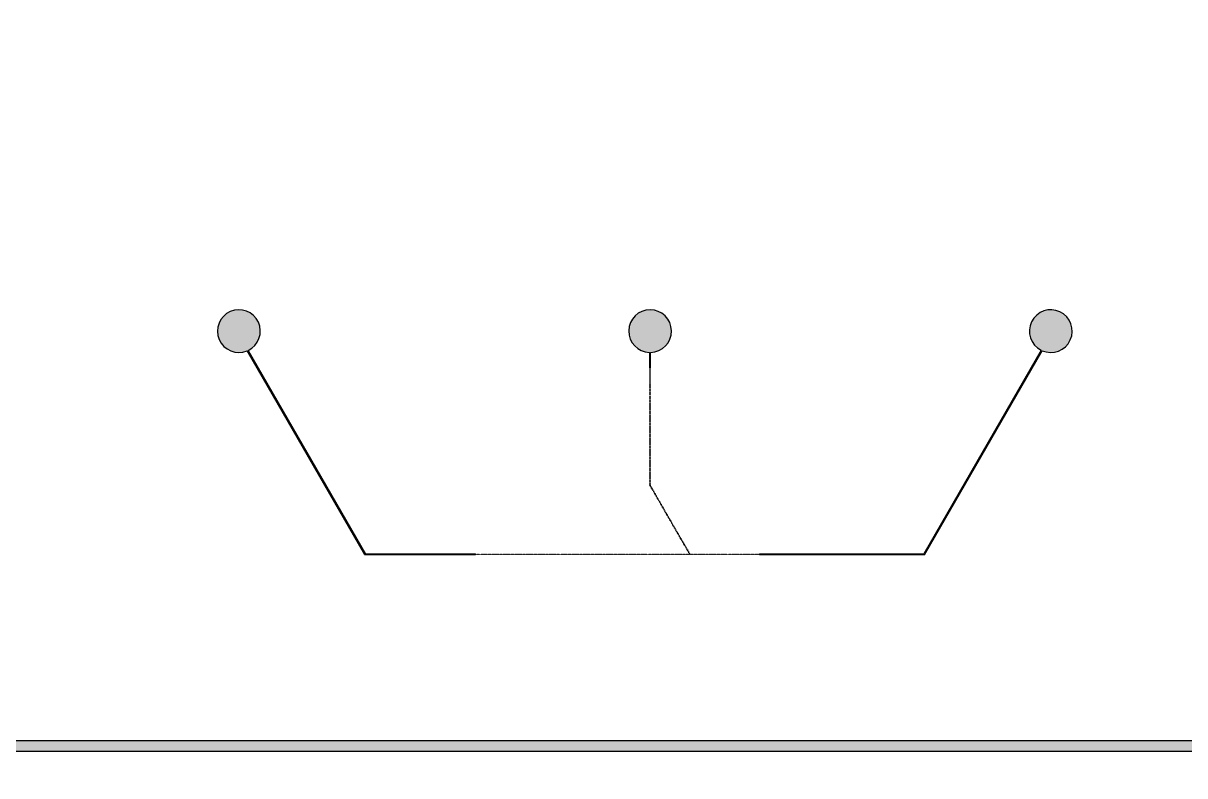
# Model space of a CAD drawing. Header units: inches. Extents: x 734146 to 834146, y 204695 to 304695.
# Drawn here: x 777867 to 788466, y 213044 to 219910 of the extents above; entities that cross this region are included whole.
import ezdxf

# ---------------------------------------------------------------- set-up
doc = ezdxf.new("R2010")
doc.units = ezdxf.units.IN
doc.header["$MEASUREMENT"] = 0

# ---------------------------------------------------------------- blocks, each defined once
blk = doc.blocks.new('*U49')
h = blk.add_hatch(color=256)
h.dxf.hatch_style = 1
h.paths.add_polyline_path([(-462, -899), (-462, -896), (-459, -896), (-459, -899)])
h.paths.add_polyline_path([(-472, -899), (-472, -896), (-469, -896), (-469, -899)])
h.paths.add_polyline_path([(-482, -899), (-482, -896), (-479, -896), (-479, -899)])
h.paths.add_polyline_path([(-492, -899), (-492, -896), (-489, -896), (-489, -899)])
h.paths.add_polyline_path([(-502, -899), (-502, -896), (-499, -896), (-499, -899)])
h.paths.add_polyline_path([(-1282, -899), (-1282, -896), (-1279, -896), (-1279, -899)])
h.paths.add_polyline_path([(-1272, -899), (-1272, -896), (-1269, -896), (-1269, -899)])
h.paths.add_polyline_path([(-1262, -899), (-1262, -896), (-1259, -896), (-1259, -899)])
h.paths.add_polyline_path([(-1252, -899), (-1252, -896), (-1249, -896), (-1249, -899)])
h.paths.add_polyline_path([(-1242, -899), (-1242, -896), (-1239, -896), (-1239, -899)])
h.paths.add_polyline_path([(-1232, -899), (-1232, -896), (-1229, -896), (-1229, -899)])
h.paths.add_polyline_path([(-1222, -899), (-1222, -896), (-1219, -896), (-1219, -899)])
h.paths.add_polyline_path([(-1212, -899), (-1212, -896), (-1209, -896), (-1209, -899)])
h.paths.add_polyline_path([(-1202, -899), (-1202, -896), (-1199, -896), (-1199, -899)])
h.paths.add_polyline_path([(-1192, -899), (-1192, -896), (-1189, -896), (-1189, -899)])
h.paths.add_polyline_path([(-1182, -899), (-1182, -896), (-1179, -896), (-1179, -899)])
h.paths.add_polyline_path([(-1172, -899), (-1172, -896), (-1169, -896), (-1169, -899)])
h.paths.add_polyline_path([(-1052, -899), (-1052, -896), (-1049, -896), (-1049, -899)])
h.paths.add_polyline_path([(-1042, -899), (-1042, -896), (-1039, -896), (-1039, -899)])
h.paths.add_polyline_path([(-1032, -899), (-1032, -896), (-1029, -896), (-1029, -899)])
h.paths.add_polyline_path([(-1022, -899), (-1022, -896), (-1019, -896), (-1019, -899)])
h.paths.add_polyline_path([(-1012, -899), (-1012, -896), (-1009, -896), (-1009, -899)])
h.paths.add_polyline_path([(-1002, -899), (-1002, -896), (-999, -896), (-999, -899)])
h.paths.add_polyline_path([(-992, -899), (-992, -896), (-989, -896), (-989, -899)])
h.paths.add_polyline_path([(-982, -899), (-982, -896), (-979, -896), (-979, -899)])
h.paths.add_polyline_path([(-972, -899), (-972, -896), (-969, -896), (-969, -899)])
h.paths.add_polyline_path([(-962, -899), (-962, -896), (-959, -896), (-959, -899)])
h.paths.add_polyline_path([(-952, -899), (-952, -896), (-949, -896), (-949, -899)])
h.paths.add_polyline_path([(-942, -899), (-942, -896), (-939, -896), (-939, -899)])
h.paths.add_polyline_path([(-932, -899), (-932, -896), (-929, -896), (-929, -899)])
h.paths.add_polyline_path([(-922, -899), (-922, -896), (-919, -896), (-919, -899)])
h.paths.add_polyline_path([(-912, -899), (-912, -896), (-909, -896), (-909, -899)])
h.paths.add_polyline_path([(-902, -899), (-902, -896), (-899, -896), (-899, -899)])
h.paths.add_polyline_path([(-892, -899), (-892, -896), (-889, -896), (-889, -899)])
h.paths.add_polyline_path([(-882, -899), (-882, -896), (-879, -896), (-879, -899)])
h.paths.add_polyline_path([(-872, -899), (-872, -896), (-869, -896), (-869, -899)])
h.paths.add_polyline_path([(-862, -899), (-862, -896), (-859, -896), (-859, -899)])
h.paths.add_polyline_path([(-852, -899), (-852, -896), (-849, -896), (-849, -899)])
h.paths.add_polyline_path([(-842, -899), (-842, -896), (-839, -896), (-839, -899)])
h.paths.add_polyline_path([(-832, -899), (-832, -896), (-829, -896), (-829, -899)])
h.paths.add_polyline_path([(-822, -899), (-822, -896), (-819, -896), (-819, -899)])
h.paths.add_polyline_path([(-812, -899), (-812, -896), (-809, -896), (-809, -899)])
h.paths.add_polyline_path([(-802, -899), (-802, -896), (-799, -896), (-799, -899)])
h.paths.add_polyline_path([(-792, -899), (-792, -896), (-789, -896), (-789, -899)])
h.paths.add_polyline_path([(-782, -899), (-782, -896), (-779, -896), (-779, -899)])
h.paths.add_polyline_path([(-772, -899), (-772, -896), (-769, -896), (-769, -899)])
h.paths.add_polyline_path([(-762, -899), (-762, -896), (-759, -896), (-759, -899)])
h.paths.add_polyline_path([(-752, -899), (-752, -896), (-749, -896), (-749, -899)])
h.paths.add_polyline_path([(-742, -899), (-742, -896), (-739, -896), (-739, -899)])
h.paths.add_polyline_path([(-732, -899), (-732, -896), (-729, -896), (-729, -899)])
h.paths.add_polyline_path([(-722, -899), (-722, -896), (-719, -896), (-719, -899)])
h.paths.add_polyline_path([(-712, -899), (-712, -896), (-709, -896), (-709, -899)])
h.paths.add_polyline_path([(-702, -899), (-702, -896), (-699, -896), (-699, -899)])
h.paths.add_polyline_path([(-692, -899), (-692, -896), (-689, -896), (-689, -899)])
h.paths.add_polyline_path([(-682, -899), (-682, -896), (-679, -896), (-679, -899)])
h.paths.add_polyline_path([(-672, -899), (-672, -896), (-669, -896), (-669, -899)])
h.paths.add_polyline_path([(-662, -899), (-662, -896), (-659, -896), (-659, -899)])
h.paths.add_polyline_path([(-652, -899), (-652, -896), (-649, -896), (-649, -899)])
h.paths.add_polyline_path([(-642, -899), (-642, -896), (-639, -896), (-639, -899)])
h.paths.add_polyline_path([(-632, -899), (-632, -896), (-629, -896), (-629, -899)])
h.paths.add_polyline_path([(-622, -899), (-622, -896), (-619, -896), (-619, -899)])
h.paths.add_polyline_path([(-1162, -899), (-1162, -896), (-1159, -896), (-1159, -899)])
h.paths.add_polyline_path([(-1152, -899), (-1152, -896), (-1149, -896), (-1149, -899)])
h.paths.add_polyline_path([(-1142, -899), (-1142, -896), (-1139, -896), (-1139, -899)])
h.paths.add_polyline_path([(-1132, -899), (-1132, -896), (-1129, -896), (-1129, -899)])
h.paths.add_polyline_path([(-1122, -899), (-1122, -896), (-1119, -896), (-1119, -899)])
h.paths.add_polyline_path([(-1112, -899), (-1112, -896), (-1109, -896), (-1109, -899)])
h.paths.add_polyline_path([(-1102, -899), (-1102, -896), (-1099, -896), (-1099, -899)])
h.paths.add_polyline_path([(-1092, -899), (-1092, -896), (-1089, -896), (-1089, -899)])
h.paths.add_polyline_path([(-1082, -899), (-1082, -896), (-1079, -896), (-1079, -899)])
h.paths.add_polyline_path([(-1072, -899), (-1072, -896), (-1069, -896), (-1069, -899)])
h.paths.add_polyline_path([(-1062, -899), (-1062, -896), (-1059, -896), (-1059, -899)])
h.paths.add_polyline_path([(298, 484), (301, 484), (301, 481), (298, 481)])
h.paths.add_polyline_path([(298, 474), (301, 474), (301, 471), (298, 471)])
h.paths.add_polyline_path([(298, 464), (301, 464), (301, 461), (298, 461)])
h.paths.add_polyline_path([(-552, -899), (-552, -896), (-549, -896), (-549, -899)])
h.paths.add_polyline_path([(-542, -899), (-542, -896), (-539, -896), (-539, -899)])
h.paths.add_polyline_path([(-532, -899), (-532, -896), (-529, -896), (-529, -899)])
h.paths.add_polyline_path([(-522, -899), (-522, -896), (-519, -896), (-519, -899)])
h.paths.add_polyline_path([(-512, -899), (-512, -896), (-509, -896), (-509, -899)])
h.paths.add_polyline_path([(307, -276), (304, -278), (303, -275), (305, -274)])
h.paths.add_polyline_path([(312, -285), (309, -287), (308, -284), (310, -282)])
h.paths.add_polyline_path([(317, -294), (314, -295), (313, -293), (315, -291)])
h.paths.add_polyline_path([(322, -302), (319, -304), (318, -301), (320, -300)])
h.paths.add_polyline_path([(327, -311), (324, -313), (323, -310), (325, -308)])
h.paths.add_polyline_path([(332, -320), (329, -321), (328, -319), (330, -317)])
h.paths.add_polyline_path([(337, -328), (334, -330), (333, -327), (335, -326)])
h.paths.add_polyline_path([(-612, -899), (-612, -896), (-609, -896), (-609, -899)])
h.paths.add_polyline_path([(-602, -899), (-602, -896), (-599, -896), (-599, -899)])
h.paths.add_polyline_path([(-592, -899), (-592, -896), (-589, -896), (-589, -899)])
h.paths.add_polyline_path([(-582, -899), (-582, -896), (-579, -896), (-579, -899)])
h.paths.add_polyline_path([(-572, -899), (-572, -896), (-569, -896), (-569, -899)])
h.paths.add_polyline_path([(-562, -899), (-562, -896), (-559, -896), (-559, -899)])
h.paths.add_polyline_path([(342, -337), (339, -339), (338, -336), (340, -334)])
h.paths.add_polyline_path([(347, -346), (344, -347), (343, -345), (345, -343)])
h.paths.add_polyline_path([(352, -354), (349, -356), (348, -353), (350, -352)])
h.paths.add_polyline_path([(357, -363), (354, -364), (353, -362), (355, -360)])
h.paths.add_polyline_path([(362, -372), (359, -373), (358, -371), (360, -369)])
h.paths.add_polyline_path([(367, -380), (364, -382), (363, -379), (365, -378)])
h.paths.add_polyline_path([(372, -389), (369, -390), (368, -388), (370, -386)])
h.paths.add_polyline_path([(377, -398), (374, -399), (373, -397), (375, -395)])
h.paths.add_polyline_path([(382, -406), (379, -408), (378, -405), (380, -404)])
h.paths.add_polyline_path([(387, -415), (384, -416), (383, -414), (385, -412)])
h.paths.add_polyline_path([(392, -424), (389, -425), (388, -423), (390, -421)])
h.paths.add_polyline_path([(397, -432), (394, -434), (393, -431), (395, -430)])
h.paths.add_polyline_path([(402, -441), (399, -442), (398, -440), (400, -438)])
h.paths.add_polyline_path([(407, -450), (404, -451), (403, -448), (405, -447)])
h.paths.add_polyline_path([(412, -458), (409, -460), (408, -457), (410, -456)])
h.paths.add_polyline_path([(417, -467), (414, -468), (413, -466), (415, -464)])
h.paths.add_polyline_path([(422, -476), (419, -477), (418, -474), (420, -473)])
h.paths.add_polyline_path([(427, -484), (424, -486), (423, -483), (425, -482)])
h.paths.add_polyline_path([(432, -493), (429, -494), (428, -492), (430, -490)])
h.paths.add_polyline_path([(437, -502), (434, -503), (433, -500), (435, -499)])
h.paths.add_polyline_path([(442, -510), (439, -512), (438, -509), (440, -508)])
h.paths.add_polyline_path([(447, -519), (444, -520), (443, -518), (445, -516)])
h.paths.add_polyline_path([(452, -528), (449, -529), (448, -526), (450, -525)])
h.paths.add_polyline_path([(457, -536), (454, -538), (453, -535), (455, -534)])
h.paths.add_polyline_path([(462, -545), (459, -546), (458, -544), (460, -542)])
h.paths.add_polyline_path([(467, -554), (464, -555), (463, -552), (465, -551)])
h.paths.add_polyline_path([(472, -562), (469, -564), (468, -561), (470, -560)])
h.paths.add_polyline_path([(477, -571), (474, -572), (473, -570), (475, -568)])
h.paths.add_polyline_path([(482, -579), (479, -581), (478, -578), (480, -577)])
h.paths.add_polyline_path([(487, -588), (484, -590), (483, -587), (485, -586)])
h.paths.add_polyline_path([(492, -597), (489, -598), (488, -596), (490, -594)])
h.paths.add_polyline_path([(497, -605), (494, -607), (493, -604), (495, -603)])
h.paths.add_polyline_path([(502, -614), (499, -616), (498, -613), (500, -612)])
h.paths.add_polyline_path([(507, -623), (504, -624), (503, -622), (505, -620)])
h.paths.add_polyline_path([(512, -631), (509, -633), (508, -630), (510, -629)])
h.paths.add_polyline_path([(517, -640), (514, -642), (513, -639), (515, -638)])
h.paths.add_polyline_path([(522, -649), (519, -650), (518, -648), (520, -646)])
h.paths.add_polyline_path([(527, -657), (524, -659), (523, -656), (525, -655)])
h.paths.add_polyline_path([(532, -666), (529, -668), (528, -665), (530, -663)])
h.paths.add_polyline_path([(537, -675), (534, -676), (533, -674), (535, -672)])
h.paths.add_polyline_path([(542, -683), (539, -685), (538, -682), (540, -681)])
h.paths.add_polyline_path([(547, -692), (544, -694), (543, -691), (545, -689)])
h.paths.add_polyline_path([(552, -701), (549, -702), (548, -700), (550, -698)])
h.paths.add_polyline_path([(557, -709), (554, -711), (553, -708), (555, -707)])
h.paths.add_polyline_path([(562, -718), (559, -720), (558, -717), (560, -715)])
h.paths.add_polyline_path([(567, -727), (564, -728), (563, -726), (565, -724)])
h.paths.add_polyline_path([(572, -735), (569, -737), (568, -734), (570, -733)])
h.paths.add_polyline_path([(577, -744), (574, -746), (573, -743), (575, -741)])
h.paths.add_polyline_path([(582, -753), (579, -754), (578, -752), (580, -750)])
h.paths.add_polyline_path([(587, -761), (584, -763), (583, -760), (585, -759)])
h.paths.add_polyline_path([(592, -770), (589, -772), (588, -769), (590, -767)])
h.paths.add_polyline_path([(597, -779), (594, -780), (593, -778), (595, -776)])
h.paths.add_polyline_path([(602, -787), (599, -789), (598, -786), (600, -785)])
h.paths.add_polyline_path([(607, -796), (604, -797), (603, -795), (605, -793)])
h.paths.add_polyline_path([(612, -805), (609, -806), (608, -804), (610, -802)])
h.paths.add_polyline_path([(617, -813), (614, -815), (613, -812), (615, -811)])
h.paths.add_polyline_path([(622, -822), (619, -823), (618, -821), (620, -819)])
h.paths.add_polyline_path([(627, -831), (624, -832), (623, -830), (625, -828)])
h.paths.add_polyline_path([(632, -839), (629, -841), (628, -838), (630, -837)])
h.paths.add_polyline_path([(637, -848), (634, -849), (633, -847), (635, -845)])
h.paths.add_polyline_path([(642, -857), (639, -858), (638, -856), (640, -854)])
h.paths.add_polyline_path([(647, -865), (644, -867), (643, -864), (645, -863)])
h.paths.add_polyline_path([(652, -874), (649, -875), (648, -873), (650, -871)])
h.paths.add_polyline_path([(657, -883), (654, -884), (653, -882), (655, -880)])
h.paths.add_polyline_path([(662, -891), (659, -893), (658, -890), (660, -889)])
h.paths.add_polyline_path([(298, -206), (301, -206), (301, -209), (298, -209)])
h.paths.add_polyline_path([(298, -216), (301, -216), (301, -219), (298, -219)])
h.paths.add_polyline_path([(298, -226), (301, -226), (301, -229), (298, -229)])
h.paths.add_polyline_path([(298, -236), (301, -236), (301, -239), (298, -239)])
h.paths.add_polyline_path([(298, -246), (301, -246), (301, -249), (298, -249)])
h.paths.add_polyline_path([(298, -256), (301, -256), (301, -259), (298, -259)])
h.paths.add_polyline_path([(298, -266), (301, -266), (301, -269), (298, -269)])
h.paths.add_polyline_path([(298, 454), (301, 454), (301, 451), (298, 451)])
h.paths.add_polyline_path([(298, 444), (301, 444), (301, 441), (298, 441)])
h.paths.add_polyline_path([(298, 434), (301, 434), (301, 431), (298, 431)])
h.paths.add_polyline_path([(298, 424), (301, 424), (301, 421), (298, 421)])
h.paths.add_polyline_path([(298, 414), (301, 414), (301, 411), (298, 411)])
h.paths.add_polyline_path([(298, 404), (301, 404), (301, 401), (298, 401)])
h.paths.add_polyline_path([(298, 394), (301, 394), (301, 391), (298, 391)])
h.paths.add_polyline_path([(298, 384), (301, 384), (301, 381), (298, 381)])
h.paths.add_polyline_path([(298, 374), (301, 374), (301, 371), (298, 371)])
h.paths.add_polyline_path([(298, 364), (301, 364), (301, 361), (298, 361)])
h.paths.add_polyline_path([(298, 354), (301, 354), (301, 351), (298, 351)])
h.paths.add_polyline_path([(298, 344), (301, 344), (301, 341), (298, 341)])
h.paths.add_polyline_path([(298, 334), (301, 334), (301, 331), (298, 331)])
h.paths.add_polyline_path([(298, 324), (301, 324), (301, 321), (298, 321)])
h.paths.add_polyline_path([(298, 314), (301, 314), (301, 311), (298, 311)])
h.paths.add_polyline_path([(298, 304), (301, 304), (301, 301), (298, 301)])
h.paths.add_polyline_path([(298, 294), (301, 294), (301, 291), (298, 291)])
h.paths.add_polyline_path([(298, 284), (301, 284), (301, 281), (298, 281)])
h.paths.add_polyline_path([(298, 274), (301, 274), (301, 271), (298, 271)])
h.paths.add_polyline_path([(298, 264), (301, 264), (301, 261), (298, 261)])
h.paths.add_polyline_path([(298, 254), (301, 254), (301, 251), (298, 251)])
h.paths.add_polyline_path([(298, 244), (301, 244), (301, 241), (298, 241)])
h.paths.add_polyline_path([(298, 234), (301, 234), (301, 231), (298, 231)])
h.paths.add_polyline_path([(298, 224), (301, 224), (301, 221), (298, 221)])
h.paths.add_polyline_path([(298, 214), (301, 214), (301, 211), (298, 211)])
h.paths.add_polyline_path([(298, 204), (301, 204), (301, 201), (298, 201)])
h.paths.add_polyline_path([(298, 194), (301, 194), (301, 191), (298, 191)])
h.paths.add_polyline_path([(298, 184), (301, 184), (301, 181), (298, 181)])
h.paths.add_polyline_path([(298, 174), (301, 174), (301, 171), (298, 171)])
h.paths.add_polyline_path([(298, 164), (301, 164), (301, 161), (298, 161)])
h.paths.add_polyline_path([(298, 154), (301, 154), (301, 151), (298, 151)])
h.paths.add_polyline_path([(298, 144), (301, 144), (301, 141), (298, 141)])
h.paths.add_polyline_path([(298, 134), (301, 134), (301, 131), (298, 131)])
h.paths.add_polyline_path([(298, 124), (301, 124), (301, 121), (298, 121)])
h.paths.add_polyline_path([(298, 114), (301, 114), (301, 111), (298, 111)])
h.paths.add_polyline_path([(298, 104), (301, 104), (301, 101), (298, 101)])
h.paths.add_polyline_path([(298, 94), (301, 94), (301, 91), (298, 91)])
h.paths.add_polyline_path([(298, 84), (301, 84), (301, 81), (298, 81)])
h.paths.add_polyline_path([(298, 74), (301, 74), (301, 71), (298, 71)])
h.paths.add_polyline_path([(298, 64), (301, 64), (301, 61), (298, 61)])
h.paths.add_polyline_path([(298, 54), (301, 54), (301, 51), (298, 51)])
h.paths.add_polyline_path([(298, 44), (301, 44), (301, 41), (298, 41)])
h.paths.add_polyline_path([(298, 34), (301, 34), (301, 31), (298, 31)])
h.paths.add_polyline_path([(298, 24), (301, 24), (301, 21), (298, 21)])
h.paths.add_polyline_path([(298, 14), (301, 14), (301, 11), (298, 11)])
h.paths.add_polyline_path([(298, 4), (301, 4), (301, 1), (298, 1)])
h.paths.add_polyline_path([(298, -6), (301, -6), (301, -9), (298, -9)])
h.paths.add_polyline_path([(298, -16), (301, -16), (301, -19), (298, -19)])
h.paths.add_polyline_path([(298, -26), (301, -26), (301, -29), (298, -29)])
h.paths.add_polyline_path([(298, -36), (301, -36), (301, -39), (298, -39)])
h.paths.add_polyline_path([(298, -46), (301, -46), (301, -49), (298, -49)])
h.paths.add_polyline_path([(298, -56), (301, -56), (301, -59), (298, -59)])
h.paths.add_polyline_path([(298, -66), (301, -66), (301, -69), (298, -69)])
h.paths.add_polyline_path([(298, -76), (301, -76), (301, -79), (298, -79)])
h.paths.add_polyline_path([(298, -86), (301, -86), (301, -89), (298, -89)])
h.paths.add_polyline_path([(298, -96), (301, -96), (301, -99), (298, -99)])
h.paths.add_polyline_path([(298, -106), (301, -106), (301, -109), (298, -109)])
h.paths.add_polyline_path([(298, -116), (301, -116), (301, -119), (298, -119)])
h.paths.add_polyline_path([(298, -126), (301, -126), (301, -129), (298, -129)])
h.paths.add_polyline_path([(298, -136), (301, -136), (301, -139), (298, -139)])
h.paths.add_polyline_path([(298, -146), (301, -146), (301, -149), (298, -149)])
h.paths.add_polyline_path([(298, -156), (301, -156), (301, -159), (298, -159)])
h.paths.add_polyline_path([(298, -166), (301, -166), (301, -169), (298, -169)])
h.paths.add_polyline_path([(298, -176), (301, -176), (301, -179), (298, -179)])
h.paths.add_polyline_path([(298, -186), (301, -186), (301, -189), (298, -189)])
h.paths.add_polyline_path([(298, -196), (301, -196), (301, -199), (298, -199)])
h.paths.add_polyline_path([(278, -899), (278, -896), (281, -896), (281, -899)])
h.paths.add_polyline_path([(288, -899), (288, -896), (291, -896), (291, -899)])
h.paths.add_polyline_path([(268, -899), (268, -896), (271, -896), (271, -899)])
h.paths.add_polyline_path([(258, -899), (258, -896), (261, -896), (261, -899)])
h.paths.add_polyline_path([(248, -899), (248, -896), (251, -896), (251, -899)])
h.paths.add_polyline_path([(238, -899), (238, -896), (241, -896), (241, -899)])
h.paths.add_polyline_path([(228, -899), (228, -896), (231, -896), (231, -899)])
h.paths.add_polyline_path([(218, -899), (218, -896), (221, -896), (221, -899)])
h.paths.add_polyline_path([(311, -896), (311, -899), (308, -899), (308, -896)])
h.paths.add_polyline_path([(321, -896), (321, -899), (318, -899), (318, -896)])
h.paths.add_polyline_path([(331, -896), (331, -899), (328, -899), (328, -896)])
h.paths.add_polyline_path([(341, -896), (341, -899), (338, -899), (338, -896)])
h.paths.add_polyline_path([(351, -896), (351, -899), (348, -899), (348, -896)])
h.paths.add_polyline_path([(361, -896), (361, -899), (358, -899), (358, -896)])
h.paths.add_polyline_path([(371, -896), (371, -899), (368, -899), (368, -896)])
h.paths.add_polyline_path([(381, -896), (381, -899), (378, -899), (378, -896)])
h.paths.add_polyline_path([(391, -896), (391, -899), (388, -899), (388, -896)])
h.paths.add_polyline_path([(401, -896), (401, -899), (398, -899), (398, -896)])
h.paths.add_polyline_path([(411, -896), (411, -899), (408, -899), (408, -896)])
h.paths.add_polyline_path([(421, -896), (421, -899), (418, -899), (418, -896)])
h.paths.add_polyline_path([(431, -896), (431, -899), (428, -899), (428, -896)])
h.paths.add_polyline_path([(441, -896), (441, -899), (438, -899), (438, -896)])
h.paths.add_polyline_path([(451, -896), (451, -899), (448, -899), (448, -896)])
h.paths.add_polyline_path([(461, -896), (461, -899), (458, -899), (458, -896)])
h.paths.add_polyline_path([(471, -896), (471, -899), (468, -899), (468, -896)])
h.paths.add_polyline_path([(481, -896), (481, -899), (478, -899), (478, -896)])
h.paths.add_polyline_path([(601, -896), (601, -899), (598, -899), (598, -896)])
h.paths.add_polyline_path([(611, -896), (611, -899), (608, -899), (608, -896)])
h.paths.add_polyline_path([(621, -896), (621, -899), (618, -899), (618, -896)])
h.paths.add_polyline_path([(631, -896), (631, -899), (628, -899), (628, -896)])
h.paths.add_polyline_path([(641, -896), (641, -899), (638, -899), (638, -896)])
h.paths.add_polyline_path([(651, -896), (651, -899), (648, -899), (648, -896)])
h.paths.add_polyline_path([(661, -896), (661, -899), (658, -899), (658, -896)])
h.paths.add_polyline_path([(671, -896), (671, -899), (668, -899), (668, -896)])
h.paths.add_polyline_path([(681, -896), (681, -899), (678, -899), (678, -896)])
h.paths.add_polyline_path([(691, -896), (691, -899), (688, -899), (688, -896)])
h.paths.add_polyline_path([(701, -896), (701, -899), (698, -899), (698, -896)])
h.paths.add_polyline_path([(711, -896), (711, -899), (708, -899), (708, -896)])
h.paths.add_polyline_path([(721, -896), (721, -899), (718, -899), (718, -896)])
h.paths.add_polyline_path([(731, -896), (731, -899), (728, -899), (728, -896)])
h.paths.add_polyline_path([(741, -896), (741, -899), (738, -899), (738, -896)])
h.paths.add_polyline_path([(751, -896), (751, -899), (748, -899), (748, -896)])
h.paths.add_polyline_path([(761, -896), (761, -899), (758, -899), (758, -896)])
h.paths.add_polyline_path([(771, -896), (771, -899), (768, -899), (768, -896)])
h.paths.add_polyline_path([(781, -896), (781, -899), (778, -899), (778, -896)])
h.paths.add_polyline_path([(791, -896), (791, -899), (788, -899), (788, -896)])
h.paths.add_polyline_path([(801, -896), (801, -899), (798, -899), (798, -896)])
h.paths.add_polyline_path([(811, -896), (811, -899), (808, -899), (808, -896)])
h.paths.add_polyline_path([(821, -896), (821, -899), (818, -899), (818, -896)])
h.paths.add_polyline_path([(831, -896), (831, -899), (828, -899), (828, -896)])
h.paths.add_polyline_path([(841, -896), (841, -899), (838, -899), (838, -896)])
h.paths.add_polyline_path([(851, -896), (851, -899), (848, -899), (848, -896)])
h.paths.add_polyline_path([(861, -896), (861, -899), (858, -899), (858, -896)])
h.paths.add_polyline_path([(871, -896), (871, -899), (868, -899), (868, -896)])
h.paths.add_polyline_path([(881, -896), (881, -899), (878, -899), (878, -896)])
h.paths.add_polyline_path([(891, -896), (891, -899), (888, -899), (888, -896)])
h.paths.add_polyline_path([(901, -896), (901, -899), (898, -899), (898, -896)])
h.paths.add_polyline_path([(911, -896), (911, -899), (908, -899), (908, -896)])
h.paths.add_polyline_path([(921, -896), (921, -899), (918, -899), (918, -896)])
h.paths.add_polyline_path([(931, -896), (931, -899), (928, -899), (928, -896)])
h.paths.add_polyline_path([(941, -896), (941, -899), (938, -899), (938, -896)])
h.paths.add_polyline_path([(951, -896), (951, -899), (948, -899), (948, -896)])
h.paths.add_polyline_path([(961, -896), (961, -899), (958, -899), (958, -896)])
h.paths.add_polyline_path([(971, -896), (971, -899), (968, -899), (968, -896)])
h.paths.add_polyline_path([(981, -896), (981, -899), (978, -899), (978, -896)])
h.paths.add_polyline_path([(991, -896), (991, -899), (988, -899), (988, -896)])
h.paths.add_polyline_path([(1001, -896), (1001, -899), (998, -899), (998, -896)])
h.paths.add_polyline_path([(1011, -896), (1011, -899), (1008, -899), (1008, -896)])
h.paths.add_polyline_path([(1021, -896), (1021, -899), (1018, -899), (1018, -896)])
h.paths.add_polyline_path([(1031, -896), (1031, -899), (1028, -899), (1028, -896)])
h.paths.add_polyline_path([(1041, -896), (1041, -899), (1038, -899), (1038, -896)])
h.paths.add_polyline_path([(1051, -896), (1051, -899), (1048, -899), (1048, -896)])
h.paths.add_polyline_path([(1061, -896), (1061, -899), (1058, -899), (1058, -896)])
h.paths.add_polyline_path([(1071, -896), (1071, -899), (1068, -899), (1068, -896)])
h.paths.add_polyline_path([(1081, -896), (1081, -899), (1078, -899), (1078, -896)])
h.paths.add_polyline_path([(1091, -896), (1091, -899), (1088, -899), (1088, -896)])
h.paths.add_polyline_path([(1101, -896), (1101, -899), (1098, -899), (1098, -896)])
h.paths.add_polyline_path([(1111, -896), (1111, -899), (1108, -899), (1108, -896)])
h.paths.add_polyline_path([(1121, -896), (1121, -899), (1118, -899), (1118, -896)])
h.paths.add_polyline_path([(1131, -896), (1131, -899), (1128, -899), (1128, -896)])
h.paths.add_polyline_path([(1291, -896), (1291, -899), (1288, -899), (1288, -896)])
h.paths.add_polyline_path([(1281, -896), (1281, -899), (1278, -899), (1278, -896)])
h.paths.add_polyline_path([(1271, -896), (1271, -899), (1268, -899), (1268, -896)])
h.paths.add_polyline_path([(1261, -896), (1261, -899), (1258, -899), (1258, -896)])
h.paths.add_polyline_path([(1251, -896), (1251, -899), (1248, -899), (1248, -896)])
h.paths.add_polyline_path([(1141, -896), (1141, -899), (1138, -899), (1138, -896)])
h.paths.add_polyline_path([(1151, -896), (1151, -899), (1148, -899), (1148, -896)])
h.paths.add_polyline_path([(1161, -896), (1161, -899), (1158, -899), (1158, -896)])
h.paths.add_polyline_path([(1171, -896), (1171, -899), (1168, -899), (1168, -896)])
h.paths.add_polyline_path([(1181, -896), (1181, -899), (1178, -899), (1178, -896)])
h.paths.add_polyline_path([(1191, -896), (1191, -899), (1188, -899), (1188, -896)])
h.paths.add_polyline_path([(1201, -896), (1201, -899), (1198, -899), (1198, -896)])
h.paths.add_polyline_path([(1211, -896), (1211, -899), (1208, -899), (1208, -896)])
h.paths.add_polyline_path([(1221, -896), (1221, -899), (1218, -899), (1218, -896)])
h.paths.add_polyline_path([(1231, -896), (1231, -899), (1228, -899), (1228, -896)])
h.paths.add_polyline_path([(1241, -896), (1241, -899), (1238, -899), (1238, -896)])
h.paths.add_polyline_path([(491, -896), (491, -899), (488, -899), (488, -896)])
h.paths.add_polyline_path([(501, -896), (501, -899), (498, -899), (498, -896)])
h.paths.add_polyline_path([(511, -896), (511, -899), (508, -899), (508, -896)])
h.paths.add_polyline_path([(521, -896), (521, -899), (518, -899), (518, -896)])
h.paths.add_polyline_path([(531, -896), (531, -899), (528, -899), (528, -896)])
h.paths.add_polyline_path([(541, -896), (541, -899), (538, -899), (538, -896)])
h.paths.add_polyline_path([(551, -896), (551, -899), (548, -899), (548, -896)])
h.paths.add_polyline_path([(561, -896), (561, -899), (558, -899), (558, -896)])
h.paths.add_polyline_path([(571, -896), (571, -899), (568, -899), (568, -896)])
h.paths.add_polyline_path([(581, -896), (581, -899), (578, -899), (578, -896)])
h.paths.add_polyline_path([(591, -896), (591, -899), (588, -899), (588, -896)])
h.paths.add_polyline_path([(-452, -899), (-452, -896), (-449, -896), (-449, -899)])
h.paths.add_polyline_path([(-442, -899), (-442, -896), (-439, -896), (-439, -899)])
h.paths.add_polyline_path([(-432, -899), (-432, -896), (-429, -896), (-429, -899)])
h.paths.add_polyline_path([(-422, -899), (-422, -896), (-419, -896), (-419, -899)])
h.paths.add_polyline_path([(-412, -899), (-412, -896), (-409, -896), (-409, -899)])
h.paths.add_polyline_path([(-402, -899), (-402, -896), (-399, -896), (-399, -899)])
h.paths.add_polyline_path([(298, 494), (301, 494), (301, 491), (298, 491)])
h.paths.add_polyline_path([(298, 504), (301, 504), (301, 501), (298, 501)])
h.paths.add_polyline_path([(298, 514), (301, 514), (301, 511), (298, 511)])
h.paths.add_polyline_path([(298, 524), (301, 524), (301, 521), (298, 521)])
h.paths.add_polyline_path([(298, 534), (301, 534), (301, 531), (298, 531)])
h.paths.add_polyline_path([(298, 544), (301, 544), (301, 541), (298, 541)])
h.paths.add_polyline_path([(298, 554), (301, 554), (301, 551), (298, 551)])
h.paths.add_polyline_path([(298, 564), (301, 564), (301, 561), (298, 561)])
h.paths.add_polyline_path([(298, 574), (301, 574), (301, 571), (298, 571)])
h.paths.add_polyline_path([(298, 584), (301, 584), (301, 581), (298, 581)])
h.paths.add_polyline_path([(298, 594), (301, 594), (301, 591), (298, 591)])
h.paths.add_polyline_path([(298, 604), (301, 604), (301, 601), (298, 601)])
h.paths.add_polyline_path([(298, 614), (301, 614), (301, 611), (298, 611)])
h.paths.add_polyline_path([(298, 624), (301, 624), (301, 621), (298, 621)])
h.paths.add_polyline_path([(298, 634), (301, 634), (301, 631), (298, 631)])
h.paths.add_polyline_path([(298, 644), (301, 644), (301, 641), (298, 641)])
h.paths.add_polyline_path([(298, 654), (301, 654), (301, 651), (298, 651)])
h.paths.add_polyline_path([(-392, -899), (-392, -896), (-389, -896), (-389, -899)])
h.paths.add_polyline_path([(-382, -899), (-382, -896), (-379, -896), (-379, -899)])
h.paths.add_polyline_path([(-372, -899), (-372, -896), (-369, -896), (-369, -899)])
h.paths.add_polyline_path([(-362, -899), (-362, -896), (-359, -896), (-359, -899)])
h.paths.add_polyline_path([(-352, -899), (-352, -896), (-349, -896), (-349, -899)])
h.paths.add_polyline_path([(-342, -899), (-342, -896), (-339, -896), (-339, -899)])
h.paths.add_polyline_path([(-332, -899), (-332, -896), (-329, -896), (-329, -899)])
h.paths.add_polyline_path([(-322, -899), (-322, -896), (-319, -896), (-319, -899)])
h.paths.add_polyline_path([(-312, -899), (-312, -896), (-309, -896), (-309, -899)])
h.paths.add_polyline_path([(-302, -899), (-302, -896), (-299, -896), (-299, -899)])
h.paths.add_polyline_path([(-292, -899), (-292, -896), (-289, -896), (-289, -899)])
h.paths.add_polyline_path([(-282, -899), (-282, -896), (-279, -896), (-279, -899)])
h.paths.add_polyline_path([(-272, -899), (-272, -896), (-269, -896), (-269, -899)])
h.paths.add_polyline_path([(-262, -899), (-262, -896), (-259, -896), (-259, -899)])
h.paths.add_polyline_path([(-252, -899), (-252, -896), (-249, -896), (-249, -899)])
h.paths.add_polyline_path([(-242, -899), (-242, -896), (-239, -896), (-239, -899)])
h.paths.add_polyline_path([(-232, -899), (-232, -896), (-229, -896), (-229, -899)])
h.paths.add_polyline_path([(-222, -899), (-222, -896), (-219, -896), (-219, -899)])
h.paths.add_polyline_path([(-212, -899), (-212, -896), (-209, -896), (-209, -899)])
h.paths.add_polyline_path([(-202, -899), (-202, -896), (-199, -896), (-199, -899)])
h.paths.add_polyline_path([(-192, -899), (-192, -896), (-189, -896), (-189, -899)])
h.paths.add_polyline_path([(-182, -899), (-182, -896), (-179, -896), (-179, -899)])
h.paths.add_polyline_path([(-172, -899), (-172, -896), (-169, -896), (-169, -899)])
h.paths.add_polyline_path([(-162, -899), (-162, -896), (-159, -896), (-159, -899)])
h.paths.add_polyline_path([(68, -899), (68, -896), (71, -896), (71, -899)])
h.paths.add_polyline_path([(58, -899), (58, -896), (61, -896), (61, -899)])
h.paths.add_polyline_path([(48, -899), (48, -896), (51, -896), (51, -899)])
h.paths.add_polyline_path([(38, -899), (38, -896), (41, -896), (41, -899)])
h.paths.add_polyline_path([(28, -899), (28, -896), (31, -896), (31, -899)])
h.paths.add_polyline_path([(18, -899), (18, -896), (21, -896), (21, -899)])
h.paths.add_polyline_path([(8, -899), (8, -896), (11, -896), (11, -899)])
h.paths.add_polyline_path([(-2, -899), (-2, -896), (1, -896), (1, -899)])
h.paths.add_polyline_path([(-12, -899), (-12, -896), (-9, -896), (-9, -899)])
h.paths.add_polyline_path([(-152, -899), (-152, -896), (-149, -896), (-149, -899)])
h.paths.add_polyline_path([(-142, -899), (-142, -896), (-139, -896), (-139, -899)])
h.paths.add_polyline_path([(-132, -899), (-132, -896), (-129, -896), (-129, -899)])
h.paths.add_polyline_path([(-122, -899), (-122, -896), (-119, -896), (-119, -899)])
h.paths.add_polyline_path([(-112, -899), (-112, -896), (-109, -896), (-109, -899)])
h.paths.add_polyline_path([(-102, -899), (-102, -896), (-99, -896), (-99, -899)])
h.paths.add_polyline_path([(-92, -899), (-92, -896), (-89, -896), (-89, -899)])
h.paths.add_polyline_path([(-82, -899), (-82, -896), (-79, -896), (-79, -899)])
h.paths.add_polyline_path([(-72, -899), (-72, -896), (-69, -896), (-69, -899)])
h.paths.add_polyline_path([(-62, -899), (-62, -896), (-59, -896), (-59, -899)])
h.paths.add_polyline_path([(-52, -899), (-52, -896), (-49, -896), (-49, -899)])
h.paths.add_polyline_path([(-42, -899), (-42, -896), (-39, -896), (-39, -899)])
h.paths.add_polyline_path([(158, -899), (158, -896), (161, -896), (161, -899)])
h.paths.add_polyline_path([(168, -899), (168, -896), (171, -896), (171, -899)])
h.paths.add_polyline_path([(178, -899), (178, -896), (181, -896), (181, -899)])
h.paths.add_polyline_path([(188, -899), (188, -896), (191, -896), (191, -899)])
h.paths.add_polyline_path([(198, -899), (198, -896), (201, -896), (201, -899)])
h.paths.add_polyline_path([(208, -899), (208, -896), (211, -896), (211, -899)])
h.paths.add_polyline_path([(-32, -899), (-32, -896), (-29, -896), (-29, -899)])
h.paths.add_polyline_path([(-22, -899), (-22, -896), (-19, -896), (-19, -899)])
h.paths.add_polyline_path([(78, -899), (78, -896), (81, -896), (81, -899)])
h.paths.add_polyline_path([(88, -899), (88, -896), (91, -896), (91, -899)])
h.paths.add_polyline_path([(98, -899), (98, -896), (101, -896), (101, -899)])
h.paths.add_polyline_path([(108, -899), (108, -896), (111, -896), (111, -899)])
h.paths.add_polyline_path([(118, -899), (118, -896), (121, -896), (121, -899)])
h.paths.add_polyline_path([(128, -899), (128, -896), (131, -896), (131, -899)])
h.paths.add_polyline_path([(138, -899), (138, -896), (141, -896), (141, -899)])
h.paths.add_polyline_path([(148, -899), (148, -896), (151, -896), (151, -899)])
h.paths.add_polyline_path([(301, -896), (301, -899), (298, -899), (298, -896)])
edge = h.paths.add_edge_path()
edge.add_line((-1292, -896), (-2298, -892))
edge.add_line((-2298, -892), (-3369, 963))
edge.add_arc((-3452, 1140), 195, 295.2109, 652.2483)
edge.add_line((-3378, 959), (-2304, -902))
edge.add_line((-2304, -902), (-1292, -899))
edge.add_line((-1292, -899), (-1289, -899))
edge.add_line((-1289, -899), (-1289, -896))
edge.add_line((-1289, -896), (-1292, -896))
edge = h.paths.add_edge_path()
edge.add_line((1297, -892), (2797, -892))
edge.add_line((2797, -892), (3870, 965))
edge.add_arc((3957, 1140), 195, -113.7421, 243.309, ccw=False)
edge.add_line((3879, 961), (2803, -902))
edge.add_line((2803, -902), (1297, -902))
edge.add_line((1297, -902), (1297, -892))
edge = h.paths.add_edge_path()
edge.add_arc((300, 1140), 195, 271.4693, 628.5307)
edge.add_line((295, 945), (298, 658))
edge.add_line((298, 658), (301, 658))
edge.add_line((301, 658), (305, 945))
for p, q in [((-2304, -902), (-3378, 959)), ((-3369, 963), (-2298, -892)), ((295, 945), (298, 658)), ((301, 658), (305, 945)), ((298, 658), (301, 658)), ((-2304, -902), (-1292, -899)), ((-1292, -896), (-2298, -892)), ((-1292, -896), (-1289, -896)), ((-1289, -899), (-1292, -899)), ((-1289, -896), (-1289, -899)), ((1297, -892), (2797, -892)), ((1297, -892), (1297, -902)), ((2803, -902), (1297, -902))]:
    blk.add_line(p, q)
for points in [[(3870, 965), (2797, -892)], [(2803, -902), (3879, 961)]]:
    blk.add_lwpolyline(points)
for points in [[(298, 654), (301, 654), (301, 651), (298, 651)], [(298, 644), (301, 644), (301, 641), (298, 641)], [(298, 634), (301, 634), (301, 631), (298, 631)], [(298, 624), (301, 624), (301, 621), (298, 621)], [(298, 614), (301, 614), (301, 611), (298, 611)], [(298, 604), (301, 604), (301, 601), (298, 601)], [(298, 594), (301, 594), (301, 591), (298, 591)], [(298, 584), (301, 584), (301, 581), (298, 581)], [(298, 574), (301, 574), (301, 571), (298, 571)], [(298, 564), (301, 564), (301, 561), (298, 561)], [(298, 554), (301, 554), (301, 551), (298, 551)], [(298, 544), (301, 544), (301, 541), (298, 541)], [(298, 534), (301, 534), (301, 531), (298, 531)], [(298, 524), (301, 524), (301, 521), (298, 521)], [(298, 514), (301, 514), (301, 511), (298, 511)], [(298, 504), (301, 504), (301, 501), (298, 501)], [(298, 494), (301, 494), (301, 491), (298, 491)], [(298, 484), (301, 484), (301, 481), (298, 481)], [(298, 474), (301, 474), (301, 471), (298, 471)], [(298, 464), (301, 464), (301, 461), (298, 461)], [(298, 454), (301, 454), (301, 451), (298, 451)], [(298, 444), (301, 444), (301, 441), (298, 441)], [(298, 434), (301, 434), (301, 431), (298, 431)], [(298, 424), (301, 424), (301, 421), (298, 421)], [(298, 414), (301, 414), (301, 411), (298, 411)], [(298, 404), (301, 404), (301, 401), (298, 401)], [(298, 394), (301, 394), (301, 391), (298, 391)], [(298, 384), (301, 384), (301, 381), (298, 381)], [(298, 374), (301, 374), (301, 371), (298, 371)], [(298, 364), (301, 364), (301, 361), (298, 361)], [(298, 354), (301, 354), (301, 351), (298, 351)], [(298, 344), (301, 344), (301, 341), (298, 341)], [(298, 334), (301, 334), (301, 331), (298, 331)], [(298, 324), (301, 324), (301, 321), (298, 321)], [(298, 314), (301, 314), (301, 311), (298, 311)], [(298, 304), (301, 304), (301, 301), (298, 301)], [(298, 294), (301, 294), (301, 291), (298, 291)], [(298, 284), (301, 284), (301, 281), (298, 281)], [(298, 274), (301, 274), (301, 271), (298, 271)], [(298, 264), (301, 264), (301, 261), (298, 261)], [(298, 254), (301, 254), (301, 251), (298, 251)], [(298, 244), (301, 244), (301, 241), (298, 241)], [(298, 234), (301, 234), (301, 231), (298, 231)], [(298, 224), (301, 224), (301, 221), (298, 221)], [(298, 214), (301, 214), (301, 211), (298, 211)], [(298, 204), (301, 204), (301, 201), (298, 201)], [(298, 194), (301, 194), (301, 191), (298, 191)], [(298, 184), (301, 184), (301, 181), (298, 181)], [(298, 174), (301, 174), (301, 171), (298, 171)], [(298, 164), (301, 164), (301, 161), (298, 161)], [(298, 154), (301, 154), (301, 151), (298, 151)], [(298, 144), (301, 144), (301, 141), (298, 141)], [(298, 134), (301, 134), (301, 131), (298, 131)], [(298, 124), (301, 124), (301, 121), (298, 121)], [(298, 114), (301, 114), (301, 111), (298, 111)], [(298, 104), (301, 104), (301, 101), (298, 101)], [(298, 94), (301, 94), (301, 91), (298, 91)], [(298, 84), (301, 84), (301, 81), (298, 81)], [(298, 74), (301, 74), (301, 71), (298, 71)], [(298, 64), (301, 64), (301, 61), (298, 61)], [(298, 54), (301, 54), (301, 51), (298, 51)], [(298, 44), (301, 44), (301, 41), (298, 41)], [(298, 34), (301, 34), (301, 31), (298, 31)], [(298, 24), (301, 24), (301, 21), (298, 21)], [(298, 14), (301, 14), (301, 11), (298, 11)], [(298, 4), (301, 4), (301, 1), (298, 1)], [(298, -6), (301, -6), (301, -9), (298, -9)], [(298, -16), (301, -16), (301, -19), (298, -19)], [(298, -26), (301, -26), (301, -29), (298, -29)], [(298, -36), (301, -36), (301, -39), (298, -39)], [(298, -46), (301, -46), (301, -49), (298, -49)], [(298, -56), (301, -56), (301, -59), (298, -59)], [(298, -66), (301, -66), (301, -69), (298, -69)], [(298, -76), (301, -76), (301, -79), (298, -79)], [(298, -86), (301, -86), (301, -89), (298, -89)], [(298, -96), (301, -96), (301, -99), (298, -99)], [(298, -106), (301, -106), (301, -109), (298, -109)], [(298, -116), (301, -116), (301, -119), (298, -119)], [(298, -126), (301, -126), (301, -129), (298, -129)], [(298, -136), (301, -136), (301, -139), (298, -139)], [(298, -146), (301, -146), (301, -149), (298, -149)], [(298, -156), (301, -156), (301, -159), (298, -159)], [(298, -166), (301, -166), (301, -169), (298, -169)], [(298, -176), (301, -176), (301, -179), (298, -179)], [(298, -186), (301, -186), (301, -189), (298, -189)], [(298, -196), (301, -196), (301, -199), (298, -199)], [(298, -206), (301, -206), (301, -209), (298, -209)], [(298, -216), (301, -216), (301, -219), (298, -219)], [(298, -226), (301, -226), (301, -229), (298, -229)], [(298, -236), (301, -236), (301, -239), (298, -239)], [(298, -246), (301, -246), (301, -249), (298, -249)], [(298, -256), (301, -256), (301, -259), (298, -259)], [(298, -266), (301, -266), (301, -269), (298, -269)], [(307, -276), (304, -278), (303, -275), (305, -274)], [(312, -285), (309, -287), (308, -284), (310, -282)], [(317, -294), (314, -295), (313, -293), (315, -291)], [(322, -302), (319, -304), (318, -301), (320, -300)], [(327, -311), (324, -313), (323, -310), (325, -308)], [(332, -320), (329, -321), (328, -319), (330, -317)], [(337, -328), (334, -330), (333, -327), (335, -326)], [(342, -337), (339, -339), (338, -336), (340, -334)], [(347, -346), (344, -347), (343, -345), (345, -343)], [(352, -354), (349, -356), (348, -353), (350, -352)], [(357, -363), (354, -364), (353, -362), (355, -360)], [(362, -372), (359, -373), (358, -371), (360, -369)], [(367, -380), (364, -382), (363, -379), (365, -378)], [(372, -389), (369, -390), (368, -388), (370, -386)], [(377, -398), (374, -399), (373, -397), (375, -395)], [(382, -406), (379, -408), (378, -405), (380, -404)], [(387, -415), (384, -416), (383, -414), (385, -412)], [(392, -424), (389, -425), (388, -423), (390, -421)], [(397, -432), (394, -434), (393, -431), (395, -430)], [(402, -441), (399, -442), (398, -440), (400, -438)], [(407, -450), (404, -451), (403, -448), (405, -447)], [(412, -458), (409, -460), (408, -457), (410, -456)], [(417, -467), (414, -468), (413, -466), (415, -464)], [(422, -476), (419, -477), (418, -474), (420, -473)], [(427, -484), (424, -486), (423, -483), (425, -482)], [(432, -493), (429, -494), (428, -492), (430, -490)], [(437, -502), (434, -503), (433, -500), (435, -499)], [(442, -510), (439, -512), (438, -509), (440, -508)], [(447, -519), (444, -520), (443, -518), (445, -516)], [(452, -528), (449, -529), (448, -526), (450, -525)], [(457, -536), (454, -538), (453, -535), (455, -534)], [(462, -545), (459, -546), (458, -544), (460, -542)], [(467, -554), (464, -555), (463, -552), (465, -551)], [(472, -562), (469, -564), (468, -561), (470, -560)], [(477, -571), (474, -572), (473, -570), (475, -568)], [(482, -579), (479, -581), (478, -578), (480, -577)], [(487, -588), (484, -590), (483, -587), (485, -586)], [(492, -597), (489, -598), (488, -596), (490, -594)], [(497, -605), (494, -607), (493, -604), (495, -603)], [(502, -614), (499, -616), (498, -613), (500, -612)], [(507, -623), (504, -624), (503, -622), (505, -620)], [(512, -631), (509, -633), (508, -630), (510, -629)], [(517, -640), (514, -642), (513, -639), (515, -638)], [(522, -649), (519, -650), (518, -648), (520, -646)], [(527, -657), (524, -659), (523, -656), (525, -655)], [(532, -666), (529, -668), (528, -665), (530, -663)], [(537, -675), (534, -676), (533, -674), (535, -672)], [(542, -683), (539, -685), (538, -682), (540, -681)], [(547, -692), (544, -694), (543, -691), (545, -689)], [(552, -701), (549, -702), (548, -700), (550, -698)], [(557, -709), (554, -711), (553, -708), (555, -707)], [(562, -718), (559, -720), (558, -717), (560, -715)], [(567, -727), (564, -728), (563, -726), (565, -724)], [(572, -735), (569, -737), (568, -734), (570, -733)], [(577, -744), (574, -746), (573, -743), (575, -741)], [(582, -753), (579, -754), (578, -752), (580, -750)], [(587, -761), (584, -763), (583, -760), (585, -759)], [(592, -770), (589, -772), (588, -769), (590, -767)], [(597, -779), (594, -780), (593, -778), (595, -776)], [(602, -787), (599, -789), (598, -786), (600, -785)], [(607, -796), (604, -797), (603, -795), (605, -793)], [(612, -805), (609, -806), (608, -804), (610, -802)], [(617, -813), (614, -815), (613, -812), (615, -811)], [(622, -822), (619, -823), (618, -821), (620, -819)], [(627, -831), (624, -832), (623, -830), (625, -828)], [(632, -839), (629, -841), (628, -838), (630, -837)], [(637, -848), (634, -849), (633, -847), (635, -845)], [(-1282, -899), (-1282, -896), (-1279, -896), (-1279, -899)], [(-1272, -899), (-1272, -896), (-1269, -896), (-1269, -899)], [(-1262, -899), (-1262, -896), (-1259, -896), (-1259, -899)], [(-1252, -899), (-1252, -896), (-1249, -896), (-1249, -899)], [(-1242, -899), (-1242, -896), (-1239, -896), (-1239, -899)], [(-1232, -899), (-1232, -896), (-1229, -896), (-1229, -899)], [(-1222, -899), (-1222, -896), (-1219, -896), (-1219, -899)], [(-1212, -899), (-1212, -896), (-1209, -896), (-1209, -899)], [(-1202, -899), (-1202, -896), (-1199, -896), (-1199, -899)], [(-1192, -899), (-1192, -896), (-1189, -896), (-1189, -899)], [(-1182, -899), (-1182, -896), (-1179, -896), (-1179, -899)], [(-1172, -899), (-1172, -896), (-1169, -896), (-1169, -899)], [(-1162, -899), (-1162, -896), (-1159, -896), (-1159, -899)], [(-1152, -899), (-1152, -896), (-1149, -896), (-1149, -899)], [(-1142, -899), (-1142, -896), (-1139, -896), (-1139, -899)], [(-1132, -899), (-1132, -896), (-1129, -896), (-1129, -899)], [(-1122, -899), (-1122, -896), (-1119, -896), (-1119, -899)], [(-1112, -899), (-1112, -896), (-1109, -896), (-1109, -899)], [(-1102, -899), (-1102, -896), (-1099, -896), (-1099, -899)], [(-1092, -899), (-1092, -896), (-1089, -896), (-1089, -899)], [(-1082, -899), (-1082, -896), (-1079, -896), (-1079, -899)], [(-1072, -899), (-1072, -896), (-1069, -896), (-1069, -899)], [(-1062, -899), (-1062, -896), (-1059, -896), (-1059, -899)], [(-1052, -899), (-1052, -896), (-1049, -896), (-1049, -899)], [(-1042, -899), (-1042, -896), (-1039, -896), (-1039, -899)], [(-1032, -899), (-1032, -896), (-1029, -896), (-1029, -899)], [(-1022, -899), (-1022, -896), (-1019, -896), (-1019, -899)], [(-1012, -899), (-1012, -896), (-1009, -896), (-1009, -899)], [(-1002, -899), (-1002, -896), (-999, -896), (-999, -899)], [(-992, -899), (-992, -896), (-989, -896), (-989, -899)], [(-982, -899), (-982, -896), (-979, -896), (-979, -899)], [(-972, -899), (-972, -896), (-969, -896), (-969, -899)], [(-962, -899), (-962, -896), (-959, -896), (-959, -899)], [(-952, -899), (-952, -896), (-949, -896), (-949, -899)], [(-942, -899), (-942, -896), (-939, -896), (-939, -899)], [(-932, -899), (-932, -896), (-929, -896), (-929, -899)], [(-922, -899), (-922, -896), (-919, -896), (-919, -899)], [(-912, -899), (-912, -896), (-909, -896), (-909, -899)], [(-902, -899), (-902, -896), (-899, -896), (-899, -899)], [(-892, -899), (-892, -896), (-889, -896), (-889, -899)], [(-882, -899), (-882, -896), (-879, -896), (-879, -899)], [(-872, -899), (-872, -896), (-869, -896), (-869, -899)], [(-862, -899), (-862, -896), (-859, -896), (-859, -899)], [(-852, -899), (-852, -896), (-849, -896), (-849, -899)], [(-842, -899), (-842, -896), (-839, -896), (-839, -899)], [(-832, -899), (-832, -896), (-829, -896), (-829, -899)], [(-822, -899), (-822, -896), (-819, -896), (-819, -899)], [(-812, -899), (-812, -896), (-809, -896), (-809, -899)], [(-802, -899), (-802, -896), (-799, -896), (-799, -899)], [(-792, -899), (-792, -896), (-789, -896), (-789, -899)], [(-782, -899), (-782, -896), (-779, -896), (-779, -899)], [(-772, -899), (-772, -896), (-769, -896), (-769, -899)], [(-762, -899), (-762, -896), (-759, -896), (-759, -899)], [(-752, -899), (-752, -896), (-749, -896), (-749, -899)], [(-742, -899), (-742, -896), (-739, -896), (-739, -899)], [(-732, -899), (-732, -896), (-729, -896), (-729, -899)], [(-722, -899), (-722, -896), (-719, -896), (-719, -899)], [(-712, -899), (-712, -896), (-709, -896), (-709, -899)], [(-702, -899), (-702, -896), (-699, -896), (-699, -899)], [(-692, -899), (-692, -896), (-689, -896), (-689, -899)], [(-682, -899), (-682, -896), (-679, -896), (-679, -899)], [(-672, -899), (-672, -896), (-669, -896), (-669, -899)], [(-662, -899), (-662, -896), (-659, -896), (-659, -899)], [(-652, -899), (-652, -896), (-649, -896), (-649, -899)], [(-642, -899), (-642, -896), (-639, -896), (-639, -899)], [(-632, -899), (-632, -896), (-629, -896), (-629, -899)], [(-622, -899), (-622, -896), (-619, -896), (-619, -899)], [(-612, -899), (-612, -896), (-609, -896), (-609, -899)], [(-602, -899), (-602, -896), (-599, -896), (-599, -899)], [(-592, -899), (-592, -896), (-589, -896), (-589, -899)], [(-582, -899), (-582, -896), (-579, -896), (-579, -899)], [(-572, -899), (-572, -896), (-569, -896), (-569, -899)], [(-562, -899), (-562, -896), (-559, -896), (-559, -899)], [(-552, -899), (-552, -896), (-549, -896), (-549, -899)], [(-542, -899), (-542, -896), (-539, -896), (-539, -899)], [(-532, -899), (-532, -896), (-529, -896), (-529, -899)], [(-522, -899), (-522, -896), (-519, -896), (-519, -899)], [(-512, -899), (-512, -896), (-509, -896), (-509, -899)], [(-502, -899), (-502, -896), (-499, -896), (-499, -899)], [(-492, -899), (-492, -896), (-489, -896), (-489, -899)], [(-482, -899), (-482, -896), (-479, -896), (-479, -899)], [(-472, -899), (-472, -896), (-469, -896), (-469, -899)], [(-462, -899), (-462, -896), (-459, -896), (-459, -899)], [(-452, -899), (-452, -896), (-449, -896), (-449, -899)], [(-442, -899), (-442, -896), (-439, -896), (-439, -899)], [(-432, -899), (-432, -896), (-429, -896), (-429, -899)], [(-422, -899), (-422, -896), (-419, -896), (-419, -899)], [(-412, -899), (-412, -896), (-409, -896), (-409, -899)], [(-402, -899), (-402, -896), (-399, -896), (-399, -899)], [(-392, -899), (-392, -896), (-389, -896), (-389, -899)], [(-382, -899), (-382, -896), (-379, -896), (-379, -899)], [(-372, -899), (-372, -896), (-369, -896), (-369, -899)], [(-362, -899), (-362, -896), (-359, -896), (-359, -899)], [(-352, -899), (-352, -896), (-349, -896), (-349, -899)], [(-342, -899), (-342, -896), (-339, -896), (-339, -899)], [(-332, -899), (-332, -896), (-329, -896), (-329, -899)], [(-322, -899), (-322, -896), (-319, -896), (-319, -899)], [(-312, -899), (-312, -896), (-309, -896), (-309, -899)], [(-302, -899), (-302, -896), (-299, -896), (-299, -899)], [(-292, -899), (-292, -896), (-289, -896), (-289, -899)], [(-282, -899), (-282, -896), (-279, -896), (-279, -899)], [(-272, -899), (-272, -896), (-269, -896), (-269, -899)], [(-262, -899), (-262, -896), (-259, -896), (-259, -899)], [(-252, -899), (-252, -896), (-249, -896), (-249, -899)], [(-242, -899), (-242, -896), (-239, -896), (-239, -899)], [(-232, -899), (-232, -896), (-229, -896), (-229, -899)], [(-222, -899), (-222, -896), (-219, -896), (-219, -899)], [(-212, -899), (-212, -896), (-209, -896), (-209, -899)], [(-202, -899), (-202, -896), (-199, -896), (-199, -899)], [(-192, -899), (-192, -896), (-189, -896), (-189, -899)], [(-182, -899), (-182, -896), (-179, -896), (-179, -899)], [(-172, -899), (-172, -896), (-169, -896), (-169, -899)], [(-162, -899), (-162, -896), (-159, -896), (-159, -899)], [(-152, -899), (-152, -896), (-149, -896), (-149, -899)], [(-142, -899), (-142, -896), (-139, -896), (-139, -899)], [(-132, -899), (-132, -896), (-129, -896), (-129, -899)], [(-122, -899), (-122, -896), (-119, -896), (-119, -899)], [(-112, -899), (-112, -896), (-109, -896), (-109, -899)], [(-102, -899), (-102, -896), (-99, -896), (-99, -899)], [(-92, -899), (-92, -896), (-89, -896), (-89, -899)], [(-82, -899), (-82, -896), (-79, -896), (-79, -899)], [(-72, -899), (-72, -896), (-69, -896), (-69, -899)], [(-62, -899), (-62, -896), (-59, -896), (-59, -899)], [(-52, -899), (-52, -896), (-49, -896), (-49, -899)], [(-42, -899), (-42, -896), (-39, -896), (-39, -899)], [(-32, -899), (-32, -896), (-29, -896), (-29, -899)], [(-22, -899), (-22, -896), (-19, -896), (-19, -899)], [(-12, -899), (-12, -896), (-9, -896), (-9, -899)], [(-2, -899), (-2, -896), (1, -896), (1, -899)], [(8, -899), (8, -896), (11, -896), (11, -899)], [(18, -899), (18, -896), (21, -896), (21, -899)], [(28, -899), (28, -896), (31, -896), (31, -899)], [(38, -899), (38, -896), (41, -896), (41, -899)], [(48, -899), (48, -896), (51, -896), (51, -899)], [(58, -899), (58, -896), (61, -896), (61, -899)], [(68, -899), (68, -896), (71, -896), (71, -899)], [(78, -899), (78, -896), (81, -896), (81, -899)], [(88, -899), (88, -896), (91, -896), (91, -899)], [(98, -899), (98, -896), (101, -896), (101, -899)], [(108, -899), (108, -896), (111, -896), (111, -899)], [(118, -899), (118, -896), (121, -896), (121, -899)], [(128, -899), (128, -896), (131, -896), (131, -899)], [(138, -899), (138, -896), (141, -896), (141, -899)], [(148, -899), (148, -896), (151, -896), (151, -899)], [(158, -899), (158, -896), (161, -896), (161, -899)], [(168, -899), (168, -896), (171, -896), (171, -899)], [(178, -899), (178, -896), (181, -896), (181, -899)], [(188, -899), (188, -896), (191, -896), (191, -899)], [(198, -899), (198, -896), (201, -896), (201, -899)], [(208, -899), (208, -896), (211, -896), (211, -899)], [(218, -899), (218, -896), (221, -896), (221, -899)], [(228, -899), (228, -896), (231, -896), (231, -899)], [(238, -899), (238, -896), (241, -896), (241, -899)], [(248, -899), (248, -896), (251, -896), (251, -899)], [(258, -899), (258, -896), (261, -896), (261, -899)], [(268, -899), (268, -896), (271, -896), (271, -899)], [(278, -899), (278, -896), (281, -896), (281, -899)], [(288, -899), (288, -896), (291, -896), (291, -899)], [(301, -896), (301, -899), (298, -899), (298, -896)], [(311, -896), (311, -899), (308, -899), (308, -896)], [(321, -896), (321, -899), (318, -899), (318, -896)], [(331, -896), (331, -899), (328, -899), (328, -896)], [(341, -896), (341, -899), (338, -899), (338, -896)], [(351, -896), (351, -899), (348, -899), (348, -896)], [(361, -896), (361, -899), (358, -899), (358, -896)], [(371, -896), (371, -899), (368, -899), (368, -896)], [(381, -896), (381, -899), (378, -899), (378, -896)], [(391, -896), (391, -899), (388, -899), (388, -896)], [(401, -896), (401, -899), (398, -899), (398, -896)], [(411, -896), (411, -899), (408, -899), (408, -896)], [(421, -896), (421, -899), (418, -899), (418, -896)], [(431, -896), (431, -899), (428, -899), (428, -896)], [(441, -896), (441, -899), (438, -899), (438, -896)], [(451, -896), (451, -899), (448, -899), (448, -896)], [(461, -896), (461, -899), (458, -899), (458, -896)], [(471, -896), (471, -899), (468, -899), (468, -896)], [(481, -896), (481, -899), (478, -899), (478, -896)], [(491, -896), (491, -899), (488, -899), (488, -896)], [(501, -896), (501, -899), (498, -899), (498, -896)], [(511, -896), (511, -899), (508, -899), (508, -896)], [(521, -896), (521, -899), (518, -899), (518, -896)], [(531, -896), (531, -899), (528, -899), (528, -896)], [(541, -896), (541, -899), (538, -899), (538, -896)], [(551, -896), (551, -899), (548, -899), (548, -896)], [(561, -896), (561, -899), (558, -899), (558, -896)], [(571, -896), (571, -899), (568, -899), (568, -896)], [(581, -896), (581, -899), (578, -899), (578, -896)], [(591, -896), (591, -899), (588, -899), (588, -896)], [(601, -896), (601, -899), (598, -899), (598, -896)], [(611, -896), (611, -899), (608, -899), (608, -896)], [(621, -896), (621, -899), (618, -899), (618, -896)], [(631, -896), (631, -899), (628, -899), (628, -896)], [(642, -857), (639, -858), (638, -856), (640, -854)], [(641, -896), (641, -899), (638, -899), (638, -896)], [(647, -865), (644, -867), (643, -864), (645, -863)], [(652, -874), (649, -875), (648, -873), (650, -871)], [(651, -896), (651, -899), (648, -899), (648, -896)], [(657, -883), (654, -884), (653, -882), (655, -880)], [(662, -891), (659, -893), (658, -890), (660, -889)], [(661, -896), (661, -899), (658, -899), (658, -896)], [(671, -896), (671, -899), (668, -899), (668, -896)], [(681, -896), (681, -899), (678, -899), (678, -896)], [(691, -896), (691, -899), (688, -899), (688, -896)], [(701, -896), (701, -899), (698, -899), (698, -896)], [(711, -896), (711, -899), (708, -899), (708, -896)], [(721, -896), (721, -899), (718, -899), (718, -896)], [(731, -896), (731, -899), (728, -899), (728, -896)], [(741, -896), (741, -899), (738, -899), (738, -896)], [(751, -896), (751, -899), (748, -899), (748, -896)], [(761, -896), (761, -899), (758, -899), (758, -896)], [(771, -896), (771, -899), (768, -899), (768, -896)], [(781, -896), (781, -899), (778, -899), (778, -896)], [(791, -896), (791, -899), (788, -899), (788, -896)], [(801, -896), (801, -899), (798, -899), (798, -896)], [(811, -896), (811, -899), (808, -899), (808, -896)], [(821, -896), (821, -899), (818, -899), (818, -896)], [(831, -896), (831, -899), (828, -899), (828, -896)], [(841, -896), (841, -899), (838, -899), (838, -896)], [(851, -896), (851, -899), (848, -899), (848, -896)], [(861, -896), (861, -899), (858, -899), (858, -896)], [(871, -896), (871, -899), (868, -899), (868, -896)], [(881, -896), (881, -899), (878, -899), (878, -896)], [(891, -896), (891, -899), (888, -899), (888, -896)], [(901, -896), (901, -899), (898, -899), (898, -896)], [(911, -896), (911, -899), (908, -899), (908, -896)], [(921, -896), (921, -899), (918, -899), (918, -896)], [(931, -896), (931, -899), (928, -899), (928, -896)], [(941, -896), (941, -899), (938, -899), (938, -896)], [(951, -896), (951, -899), (948, -899), (948, -896)], [(961, -896), (961, -899), (958, -899), (958, -896)], [(971, -896), (971, -899), (968, -899), (968, -896)], [(981, -896), (981, -899), (978, -899), (978, -896)], [(991, -896), (991, -899), (988, -899), (988, -896)], [(1001, -896), (1001, -899), (998, -899), (998, -896)], [(1011, -896), (1011, -899), (1008, -899), (1008, -896)], [(1021, -896), (1021, -899), (1018, -899), (1018, -896)], [(1031, -896), (1031, -899), (1028, -899), (1028, -896)], [(1041, -896), (1041, -899), (1038, -899), (1038, -896)], [(1051, -896), (1051, -899), (1048, -899), (1048, -896)], [(1061, -896), (1061, -899), (1058, -899), (1058, -896)], [(1071, -896), (1071, -899), (1068, -899), (1068, -896)], [(1081, -896), (1081, -899), (1078, -899), (1078, -896)], [(1091, -896), (1091, -899), (1088, -899), (1088, -896)], [(1101, -896), (1101, -899), (1098, -899), (1098, -896)], [(1111, -896), (1111, -899), (1108, -899), (1108, -896)], [(1121, -896), (1121, -899), (1118, -899), (1118, -896)], [(1131, -896), (1131, -899), (1128, -899), (1128, -896)], [(1141, -896), (1141, -899), (1138, -899), (1138, -896)], [(1151, -896), (1151, -899), (1148, -899), (1148, -896)], [(1161, -896), (1161, -899), (1158, -899), (1158, -896)], [(1171, -896), (1171, -899), (1168, -899), (1168, -896)], [(1181, -896), (1181, -899), (1178, -899), (1178, -896)], [(1191, -896), (1191, -899), (1188, -899), (1188, -896)], [(1201, -896), (1201, -899), (1198, -899), (1198, -896)], [(1211, -896), (1211, -899), (1208, -899), (1208, -896)], [(1221, -896), (1221, -899), (1218, -899), (1218, -896)], [(1231, -896), (1231, -899), (1228, -899), (1228, -896)], [(1241, -896), (1241, -899), (1238, -899), (1238, -896)], [(1251, -896), (1251, -899), (1248, -899), (1248, -896)], [(1261, -896), (1261, -899), (1258, -899), (1258, -896)], [(1271, -896), (1271, -899), (1268, -899), (1268, -896)], [(1281, -896), (1281, -899), (1278, -899), (1278, -896)], [(1291, -896), (1291, -899), (1288, -899), (1288, -896)]]:
    blk.add_lwpolyline(points, close=True)
for centre, start, end in [((-3452, 1140), 295.2109, 292.2483), ((300, 1140), 271.4693, 268.5307), ((3957, 1140), 246.2579, 243.309)]:
    blk.add_arc(centre, 195, start, end)
blk = doc.blocks.new('*U47')
at = {"color": 0, "linetype": 'ByBlock', "lineweight": -2, "transparency": 16777216}
blk.add_blockref('*U49', (24000, 0), dxfattribs=at)

msp = doc.modelspace()

# ---------------------------------------------------------------- hatches: boundary and pattern name
h = msp.add_hatch(color=256)
h.dxf.hatch_style = 1
h.paths.add_polyline_path([(813235, 251180), (813135, 251180), (813135, 240180), (813235, 240180)])
h.paths.add_polyline_path([(756378, 239518), (811378, 239518), (811378, 239418), (756378, 239418)])
h.paths.add_polyline_path([(813309, 238107), (813209, 238107), (813209, 227107), (813309, 227107)])
h.paths.add_polyline_path([(754463, 251180), (754363, 251180), (754363, 240180), (754463, 240180)])
h.paths.add_polyline_path([(754537, 238107), (754437, 238107), (754437, 227107), (754537, 227107)])
h.paths.add_polyline_path([(754537, 225027), (754437, 225027), (754437, 214027), (754537, 214027)])
h.paths.add_polyline_path([(756452, 226444), (811452, 226444), (811452, 226344), (756452, 226344)])
h.paths.add_polyline_path([(813309, 225027), (813209, 225027), (813209, 214027), (813309, 214027)])
h.paths.add_polyline_path([(756452, 213365), (811452, 213365), (811452, 213265), (756452, 213265)])

# ---------------------------------------------------------------- linework, layer by layer
msp.add_lwpolyline([(756452, 213365), (811452, 213365), (811452, 213265), (756452, 213265)], close=True)
msp.add_circle((784146, 254695), 50000)

# ---------------------------------------------------------------- block references
msp.add_blockref('*U47', (759287, 215961))

doc.saveas('drawing.dxf')
